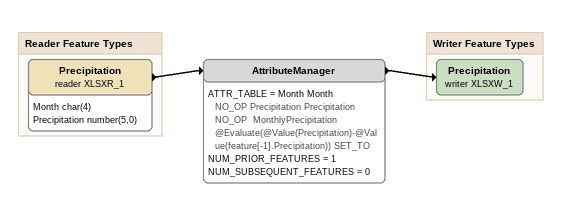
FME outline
AttributeManager
    ATTR_TABLE = Month Month  NO_OP Precipitation Precipitation  NO_OP  MonthlyPrecipitation @Evaluate(@Value(Precipitation)-@Value(feature[-1].Precipitation)) SET_TO
    NUM_PRIOR_FEATURES = 1
    NUM_SUBSEQUENT_FEATURES = 0
    -> Precipitation (writer XLSXW_1)

Bookmark: Reader Feature Types
Precipitation (reader XLSXR_1)
    attributes: Month char(4), Precipitation number(5,0)
    -> AttributeManager

Bookmark: Writer Feature Types
Precipitation (writer XLSXW_1)
